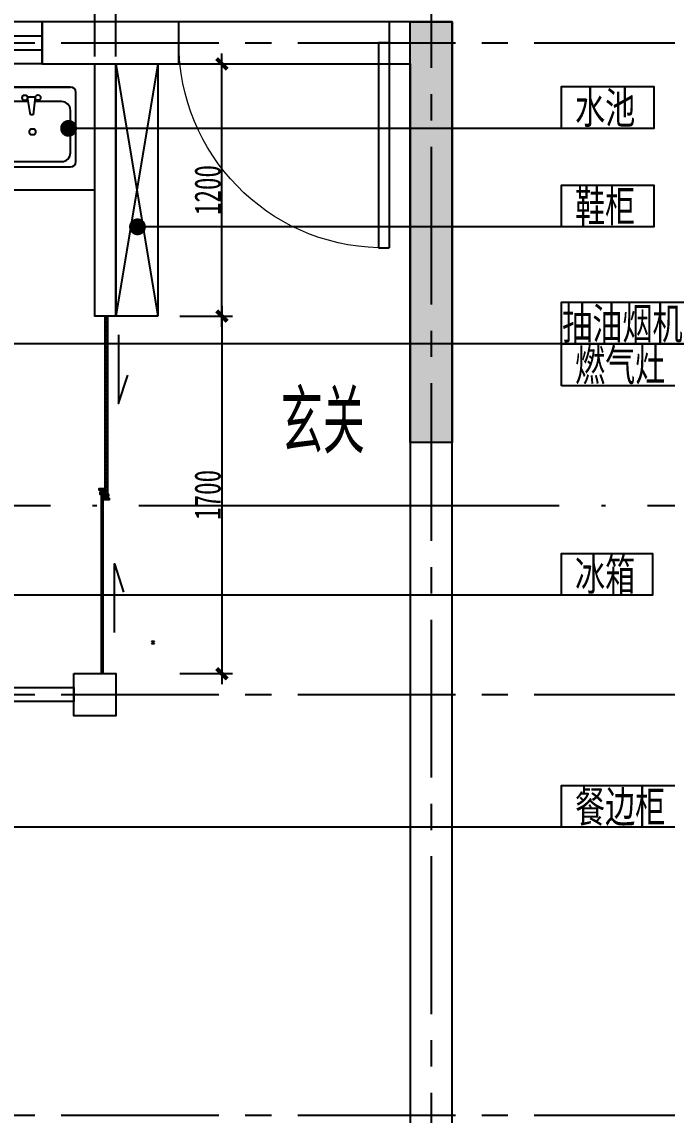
# Model space of a CAD drawing. Header units: millimetres. Extents: x -133666 to 880576, y -269375 to 86941.
# Drawn here: x 31328 to 34396, y -95375 to -90175 of the extents above; entities that cross this region are included whole.
import ezdxf

# ---------------------------------------------------------------- set-up
doc = ezdxf.new("R2010")
doc.units = ezdxf.units.MM
doc.header["$LTSCALE"] = 1000
for name, pattern in [('6#轴网(1-4)20181120$0$11 12 17 18 19 20 21 22-ZW$0$DOTE', [2.42, 2, -0.2, 0.02, -0.2]), ('CENTER', [50.8, 31.75, -6.35, 6.35, -6.35]), ('CENTER2', [1.125, 0.75, -0.125, 0.125, -0.125])]:
    doc.linetypes.add(name, pattern=pattern)
doc.layers.get('0').update_dxf_attribs({"linetype": 'CONTINUOUS'})
doc.layers.get('Defpoints').update_dxf_attribs({"color": 6, "linetype": 'CONTINUOUS'})
for name, color, linetype in [('6#轴网(1-4)20181120$0$11 12 17 18 19 20 21 22-ZW$0$AXIS_轴线_A', 8, '6#轴网(1-4)20181120$0$11 12 17 18 19 20 21 22-ZW$0$DOTE'), ('A-FUR', 8, 'CONTINUOUS'), ('A-Lvtry', 5, 'CONTINUOUS'), ('AXIS', 253, 'CENTER'), ('DIM', 3, 'CONTINUOUS'), ('P-Furniture(活动家具)', 134, 'CONTINUOUS'), ('PUB_HATCH', 8, 'CONTINUOUS'), ('PUB_TEXT', 7, 'CONTINUOUS'), ('WALL', 2, 'CONTINUOUS'), ('WINDOW', 4, 'CONTINUOUS'), ('剪力墙', 6, 'CONTINUOUS'), ('门', 9, 'CONTINUOUS')]:
    doc.layers.add(name, color=color, linetype=linetype)
doc.styles.add('DIM', font='', dxfattribs={"width": 0.7})
doc.styles.get("Standard").update_dxf_attribs({"font": 'tssdeng.shx', "bigfont": 'tssdchn.shx'})
doc.styles.add('ZZ', font='tssdeng.shx', dxfattribs={"width": 0.7, "bigfont": 'tssdchn.shx'})
doc.styles.add('黑体', font='simhei.ttf')
doc.styles.get('DIM').set_extended_font_data('SimSun')
doc.dimstyles.new('TSSD_100_100', dxfattribs={"dimtxt": 300, "dimasz": 100, "dimexe": 100, "dimexo": 250, "dimgap": 100, "dimtad": 1, "dimdec": 0, "dimzin": 0, "dimdsep": 46, "dimtxsty": 'ZZ', "dimblk": 'ARCHTICK', "dimcen": 0, "dimdle": 100, "dimclrd": 256, "dimclrt": 7, "dimadec": 0, "dimazin": 0, "dimtfac": 1, "dimtdec": 0, "dimtix": 1, "dimtmove": 2, "dimatfit": 3, "dimfxl": 0, "dimtolj": 1, "dimtzin": 0, "dimarcsym": 0})
doc.dimstyles.new('金螳螂1-50', dxfattribs={"dimscale": 50, "dimtxt": 2.5, "dimasz": 1, "dimexe": 1, "dimexo": 1, "dimgap": 0.1, "dimtad": 1, "dimdec": 0, "dimrnd": 5, "dimzin": 0, "dimdsep": 46, "dimtxsty": 'DIM', "dimblk": 'ARCHTICK', "dimcen": 2, "dimdle": 1, "dimclrd": 254, "dimclre": 254, "dimclrt": 30, "dimadec": 0, "dimazin": 0, "dimtfac": 1, "dimtdec": 0, "dimtix": 1, "dimtmove": 2, "dimatfit": 3, "dimldrblk": 'A', "dimfxl": 0, "dimtolj": 1, "dimtzin": 0, "dimarcsym": 0})

# ---------------------------------------------------------------- blocks, each defined once
blk = doc.blocks.new('A$C6BCA2219')
at = {"layer": 'P-Furniture(活动家具)'}
for p, q in [((-389.5, 380), (389.5, 380)), ((389.5, 380), (-389.5, 380)), ((-415.3, 354.8), (-415.3, 25.2)), ((-415.3, 25.2), (-415.3, 354.8)), ((414.7, 25.2), (414.7, 354.8)), ((-389.5, 0), (389.5, 0))]:
    blk.add_line(p, q, dxfattribs=at)
at = {"layer": 'P-Furniture(活动家具)', "color": 251}
for p, q in [((-223.7, 332.8), (-187.8, 333.3)), ((-210.5, 248.5), (-223.7, 332.8)), ((-187.8, 333.3), (-197.8, 248.5)), ((185.8, 332.8), (221.6, 333.3)), ((198.9, 248.5), (185.8, 332.8)), ((221.6, 333.3), (211.6, 248.5)), ((-389.5, 268.8), (-389.5, 67.2)), ((-220.2, 310.8), (-347.5, 310.8)), ((-61.9, 310.8), (-190.5, 310.8)), ((-19.9, 67.2), (-19.9, 268.8)), ((19.9, 268.8), (19.9, 67.2)), ((189.2, 310.8), (61.9, 310.8)), ((347.5, 310.8), (218.9, 310.8)), ((389.5, 67.2), (389.5, 268.8)), ((-197.8, 248.5), (-210.5, 248.5)), ((211.6, 248.5), (198.9, 248.5)), ((-347.5, 25.2), (-61.9, 25.2)), ((61.9, 25.2), (347.5, 25.2))]:
    blk.add_line(p, q, dxfattribs=at)
for centre, radius in [((-236.9, 329.1), 12.8), ((-174.7, 329.6), 12.8), ((172.6, 329.1), 12.8), ((234.8, 329.6), 12.8), ((-200.5, 166.9), 14.8), ((208.9, 166.9), 14.8)]:
    blk.add_circle(centre, radius, dxfattribs=at)
at = {"layer": 'P-Furniture(活动家具)'}
for centre, radius, start, end in [((-389.6, 354.3), 25.7, 89.8183, 178.9194), ((389.5, 354.8), 25.2, 0, 90), ((-389.6, 25.7), 25.7, 181.0806, 270.1817), ((389.5, 25.2), 25.2, 270, 0)]:
    blk.add_arc(centre, radius, start, end, dxfattribs=at)
at = {"layer": 'P-Furniture(活动家具)', "color": 251}
for centre, start, end in [((-347.5, 268.8), 90, 180), ((-61.9, 268.8), 0, 90), ((61.9, 268.8), 90, 180), ((347.5, 268.8), 0, 90), ((-347.5, 67.2), 180, 270), ((-61.9, 67.2), 270, 0), ((61.9, 67.2), 180, 270), ((347.5, 67.2), 270, 0)]:
    blk.add_arc(centre, 42, start, end, dxfattribs=at)
blk = doc.blocks.new('B20190222125856')
at = {"layer": '6#轴网(1-4)20181120$0$11 12 17 18 19 20 21 22-ZW$0$AXIS_轴线_A'}
blk.add_line((2989.5, 6700), (9118.2, 6700), dxfattribs=at)
at = {"layer": 'AXIS', "linetype": 'CENTER2'}
for p, q in [((6800, 11781), (6800, -2685.7)), ((-2834.7, 8900), (9118.1, 8900)), ((-2834.7, 5800), (9118.1, 5800)), ((-2834.7, 3800), (9118.1, 3800))]:
    blk.add_line(p, q, dxfattribs=at)
blk = doc.blocks.new('$DorLib2D$00000001')
for p, q in [((0.45, 0.975), (0.5, 0.975)), ((0.45, 0), (0.45, 0.975)), ((0.5, 0), (0.5, 0.975)), ((0.5, 0), (0.45, 0))]:
    blk.add_line(p, q)
at = {"lineweight": 13}
blk.add_arc((0.475, 0), 0.975, 91.4693, 180, dxfattribs=at)
blk = doc.blocks.new('$TCHSYS$WIN2D')
for p, q in [((-0.5, 0.5), (0.5, 0.5)), ((-0.5, 0.5), (-0.5, -0.5)), ((0.5, 0.5), (0.5, -0.5)), ((0.5, 0.1667), (-0.5, 0.1667)), ((0.5, -0.1667), (-0.5, -0.1667)), ((-0.5, -0.5), (0.5, -0.5))]:
    blk.add_line(p, q)
blk = doc.blocks.new('B20190310213323')
at = {"layer": 'PUB_HATCH'}
blk.add_hatch(color=256, dxfattribs=at).paths.add_polyline_path([(6800, 9000), (7000, 9000), (7000, 7000), (6800, 7000), (6800, 8800)])
at = {"layer": 'A-Lvtry', "ltscale": 3}
blk.add_lwpolyline([(5300, 8200), (4200.1, 8200), (4200.1, 6600), (4200.1, 6600)], dxfattribs=at)
at = {"layer": 'WALL'}
blk.add_line((5700, 8800), (6700, 8800), dxfattribs=at)
for points in [[(5700, 8800), (5700, 9000), (5050.1, 9000), (5050.1, 9000), (5050.1, 8800)], [(7000, 100), (7000, 9000), (6700, 9000), (6700, 8800), (6800, 8800), (6800, 200), (6100, 200), (6100, 0), (6800, 0), (6800, -1400), (6500, -1400), (6500, -1600), (7000, -1600)], [(5300, 8800), (5400, 8800), (5400, 7600), (5300, 7600)]]:
    blk.add_lwpolyline(points, close=True, dxfattribs=at)
at = {"layer": 'WALL', "elevation": 0}
blk.add_lwpolyline([(5200, 5900), (5400, 5900), (5400, 5700), (5200, 5700)], close=True, dxfattribs=at)
at = {"layer": 'WINDOW'}
blk.add_line((6700, 9000, 0), (5700, 9000, 0), dxfattribs=at)
blk.add_lwpolyline([(4250, 5833.3), (5200, 5833.3), (5200, 5766.7), (4250, 5766.7)], close=True, dxfattribs=at)
at = {"layer": '剪力墙', "elevation": 0}
blk.add_lwpolyline([(6800, 9000), (7000, 9000), (7000, 7000), (6800, 7000), (6800, 8800)], close=True, dxfattribs=at)
blk.add_lwpolyline([(6800, 8800), (6800, 8800)], dxfattribs=at)
at = {"layer": 'WINDOW', "rotation": 180}
for name, p, xscale, yscale, zscale in [('$TCHSYS$WIN2D', (4600.1, 8900), 900, 200, 900), ('$DorLib2D$00000001', (6200, 8900), -1000, 1000, -1000)]:
    blk.add_blockref(name, p, dxfattribs=dict(at, xscale=xscale, yscale=yscale, zscale=zscale))
blk = doc.blocks.new('_ArchTick')
at = {"color": 0, "linetype": 'ByBlock', "const_width": 0.4}
blk.add_lwpolyline([(-0.5, -0.5), (0.5, 0.5)], dxfattribs=at)
blk = doc.blocks.new('*D323')
at = {"layer": 'Defpoints', "color": 0, "transparency": 16777216}
for p in [(31974, -90374.8), (32278.9, -90374.8), (31974, -91574.8)]:
    blk.add_point(p, dxfattribs=at)
at = {"layer": 'DIM', "color": 254, "lineweight": -2, "transparency": 16777216}
for p, q in [((32078.9, -90374.8), (32328.9, -90374.8)), ((32278.9, -91624.8), (32278.9, -90324.8)), ((32078.9, -91574.8), (32328.9, -91574.8))]:
    blk.add_line(p, q, dxfattribs=at)
at = {"layer": 'DIM', "color": 254, "lineweight": -2, "transparency": 16777216, "xscale": 50, "yscale": 50, "zscale": 50}
for p, rotation in [((32278.9, -90374.8), 90), ((32278.9, -91574.8), 270)]:
    blk.add_blockref('_ArchTick', p, dxfattribs=dict(at, rotation=rotation))
at = {"layer": 'DIM', "color": 30, "transparency": 16777216, "insert": (32211.4, -90974.8), "char_height": 125, "attachment_point": 5, "rotation": 90, "style": 'DIM'}
blk.add_mtext('\\A1;1200', dxfattribs=at)
blk = doc.blocks.new('A')
for p, q in [((-1.44, 1.15), (-1.09, 1.44)), ((-1.44, 1.15), (-0.37, 0)), ((-1.09, 1.44), (0, 0)), ((-0.37, 0), (-2.13, 0)), ((-1.44, -1.15), (-0.37, 0)), ((-1.09, -1.44), (0, 0)), ((-1.44, -1.15), (-1.09, -1.44))]:
    blk.add_line(p, q)
for points in [[(-1.44, 1.15), (-1.09, 1.44), (-0.37, 0), (0, 0)], [(-1.44, -1.15), (-1.09, -1.44), (-0.37, 0), (0, 0)]]:
    blk.add_solid(points)
blk = doc.blocks.new('*D324')
at = {"layer": 'Defpoints', "color": 0, "transparency": 16777216}
for p in [(31774, -89985.4), (31674, -90590.2), (31774, -90590.2)]:
    blk.add_point(p, dxfattribs=at)
at = {"layer": 'DIM', "color": 0, "lineweight": -2, "transparency": 16777216}
for p, q in [((31674, -90340.2), (31674, -89885.4)), ((31774, -90340.2), (31774, -89885.4))]:
    blk.add_line(p, q, dxfattribs=at)
at = {"layer": 'DIM', "lineweight": -2, "transparency": 16777216}
for p, q in [((31674, -89985.4), (31574, -89985.4)), ((31674, -89985.4), (31774, -89985.4)), ((31774, -89985.4), (31874, -89985.4))]:
    blk.add_line(p, q, dxfattribs=at)
at = {"layer": 'DIM', "lineweight": -2, "transparency": 16777216, "xscale": 100, "yscale": 100, "zscale": 100}
blk.add_blockref('_ArchTick', (31674, -89985.4), dxfattribs=at)
at = {"layer": 'DIM', "lineweight": -2, "transparency": 16777216, "xscale": 100, "yscale": 100, "zscale": 100, "rotation": 180}
blk.add_blockref('_ArchTick', (31774, -89985.4), dxfattribs=at)
at = {"layer": 'DIM', "color": 7, "transparency": 16777216, "insert": (31724, -89735.4), "char_height": 300, "attachment_point": 5, "style": 'ZZ'}
blk.add_mtext('\\A1;100', dxfattribs=at)
blk = doc.blocks.new('*D325')
at = {"layer": 'Defpoints', "color": 0, "transparency": 16777216}
for p in [(31774, -91574.8), (31774, -93274.8), (32278.9, -93274.8)]:
    blk.add_point(p, dxfattribs=at)
at = {"layer": 'DIM', "color": 254, "lineweight": -2, "transparency": 16777216}
for p, q in [((32278.9, -91524.8), (32278.9, -93324.8)), ((32078.9, -91574.8), (32328.9, -91574.8)), ((32078.9, -93274.8), (32328.9, -93274.8))]:
    blk.add_line(p, q, dxfattribs=at)
at = {"layer": 'DIM', "color": 254, "lineweight": -2, "transparency": 16777216, "xscale": 50, "yscale": 50, "zscale": 50}
for p, rotation in [((32278.9, -91574.8), 90), ((32278.9, -93274.8), 270)]:
    blk.add_blockref('_ArchTick', p, dxfattribs=dict(at, rotation=rotation))
at = {"layer": 'DIM', "color": 30, "transparency": 16777216, "insert": (32211.4, -92424.8), "char_height": 125, "attachment_point": 5, "rotation": 90, "style": 'DIM'}
blk.add_mtext('\\A1;1700', dxfattribs=at)

msp = doc.modelspace()

# ---------------------------------------------------------------- hatches: boundary and pattern name
at = {"layer": '门'}
h = msp.add_hatch(dxfattribs=at)
h.set_pattern_fill('!PYH_GALSSC', color=250, scale=10, angle=450, style=0)
h.set_pattern_definition([(315, (31733.967, -91385.388), (9.9999, 9.9999), []), (45, (31733.967, -91385.388), (-9.9999, 9.9999), [])])
h.paths.add_polyline_path([(31726, -91572.8), (31732, -91572.8), (31734, -91574.8), (31734, -92425.7), (31732, -92427.7), (31726, -92427.7), (31724, -92425.7), (31724, -91574.8)])

# ---------------------------------------------------------------- linework, layer by layer
at = {"layer": 'A-FUR'}
for p, q in [((31774, -90374.8), (31974, -91574.8)), ((31974, -90374.8), (31774, -91574.8))]:
    msp.add_line(p, q, dxfattribs=at)
msp.add_lwpolyline([(31974, -91574.8), (31774, -91574.8), (31774, -90374.8), (31974, -90374.8)], close=True, dxfattribs=at)
at = {"layer": '门', "color": 250}
for p, q in [((31721.7, -92445.3), (31736.2, -92428.9)), ((31721.8, -92428.9), (31735.3, -92445.3)), ((31944.2, -93134.2), (31958.7, -93117.8)), ((31944.3, -93117.8), (31957.8, -93134.2))]:
    msp.add_line(p, q, dxfattribs=at)
at = {"layer": '门'}
msp.add_lwpolyline([(31726, -91572.8), (31732, -91572.8), (31734, -91574.8), (31734, -92425.7), (31732, -92427.7), (31726, -92427.7), (31724, -92425.7), (31724, -91574.8)], close=True, dxfattribs=at)
for points in [[(31787.4, -91664), (31787.4, -91990.7), (31831.3, -91855.6)], [(31744, -92446.5), (31714, -92446.5), (31714, -92441.5), (31721, -92441.5), (31721, -92431.5), (31718, -92431.5), (31718, -92421.5), (31723, -92421.5)], [(31714, -92446.5), (31744, -92446.5), (31744, -92441.5), (31737, -92441.5), (31737, -92431.5), (31740, -92431.5), (31740, -92421.5), (31735, -92421.5), (31735, -92427.7), (31723, -92427.7), (31723, -92422.7)], [(31742.8, -92445.3), (31715.2, -92445.3), (31715.2, -92442.7), (31722.2, -92442.7), (31722.2, -92430.3), (31719.2, -92430.3), (31719.2, -92422.7), (31721.8, -92422.7), (31721.8, -92428.9), (31736.2, -92428.9), (31736.2, -92422.7), (31738.8, -92422.7), (31738.8, -92430.3), (31735.8, -92430.3), (31735.8, -92442.7), (31742.8, -92442.7), (31742.8, -92445.3), (31715.2, -92445.3)], [(31723, -92422.7), (31723, -92421.5)]]:
    msp.add_lwpolyline(points, dxfattribs=at)

# ---------------------------------------------------------------- block references
at = {"layer": 'DIM'}
msp.add_blockref('B20190222125856', (26474, -99174.8), dxfattribs=at)
at = {"layer": 'P-Furniture(活动家具)', "color": 251}
msp.add_blockref('A$C6BCA2219', (31169.1, -90864.8), dxfattribs=at)

# ---------------------------------------------------------------- next in the draw order: block references
at = {"layer": 'WALL'}
msp.add_blockref('B20190310213323', (26374, -99174.8), dxfattribs=at)

# ---------------------------------------------------------------- next in the draw order: hatches: boundary and pattern name
at = {"layer": '门'}
h = msp.add_hatch(dxfattribs=at)
h.set_pattern_fill('!PYH_GALSSC', color=250, scale=10, angle=450, style=0)
h.set_pattern_definition([(45, (31713.967, -93357.203), (9.9999, -9.9999), []), (315, (31713.967, -93357.203), (-9.9999, -9.9999), [])])
h.paths.add_polyline_path([(31706, -93269.8), (31712, -93269.8), (31714, -93267.8), (31714, -92416.9), (31712, -92414.9), (31706, -92414.9), (31704, -92416.9), (31704, -93267.8)])

# ---------------------------------------------------------------- next in the draw order: linework, layer by layer
at = {"layer": 'PUB_TEXT'}
for p, q in [((33893.9, -90681.4), (31549.7, -90681.4)), ((33893.9, -91149.7), (31877.5, -91149.7)), ((33893.9, -91706.9), (30325.7, -91706.9)), ((33893.9, -92902), (30325.7, -92902)), ((33893.9, -94005.9), (29788.2, -94005.9))]:
    msp.add_line(p, q, dxfattribs=at)
for points in [[(33893.9, -90681.4), (33893.9, -90482.5), (34333.4, -90482.5), (34333.4, -90681.4)], [(33893.9, -91149.7), (33893.9, -90950.8), (34333.4, -90950.8), (34333.4, -91149.7)], [(33893.9, -91706.9), (33893.9, -91508), (34508.8, -91508), (34508.8, -91706.9)], [(33893.9, -91905.8), (33893.9, -91706.9), (34508.8, -91706.9), (34508.8, -91905.8)], [(33893.9, -92902), (33893.9, -92703.2), (34327.3, -92703.2), (34327.3, -92902)], [(33893.9, -94005.9), (33893.9, -93807), (34450.5, -93807), (34450.5, -94005.9)]]:
    msp.add_lwpolyline(points, close=True, dxfattribs=at)
at = {"layer": 'PUB_TEXT', "const_width": 40}
for points in [[(31549.7, -90701.4, -1), (31549.7, -90661.4, -1)], [(31877.5, -91169.7, -1), (31877.5, -91129.7, -1)]]:
    msp.add_lwpolyline(points, format="xyb", close=True, dxfattribs=at)
at = {"layer": '门', "color": 250}
for p, q in [((31701.7, -92397.3), (31716.2, -92413.7)), ((31701.8, -92413.7), (31715.3, -92397.3))]:
    msp.add_line(p, q, dxfattribs=at)
at = {"layer": '门'}
for points in [[(31724, -92396.1), (31694, -92396.1), (31694, -92401.1), (31701, -92401.1), (31701, -92411.1), (31698, -92411.1), (31698, -92421.1), (31703, -92421.1)], [(31694, -92396.1), (31724, -92396.1), (31724, -92401.1), (31717, -92401.1), (31717, -92411.1), (31720, -92411.1), (31720, -92421.1), (31715, -92421.1), (31715, -92414.9), (31703, -92414.9), (31703, -92419.9)], [(31722.8, -92397.3), (31695.2, -92397.3), (31695.2, -92399.9), (31702.2, -92399.9), (31702.2, -92412.3), (31699.2, -92412.3), (31699.2, -92419.9), (31701.8, -92419.9), (31701.8, -92413.7), (31716.2, -92413.7), (31716.2, -92419.9), (31718.8, -92419.9), (31718.8, -92412.3), (31715.8, -92412.3), (31715.8, -92399.9), (31722.8, -92399.9), (31722.8, -92397.3), (31695.2, -92397.3)], [(31703, -92419.9), (31703, -92421.1)], [(31767.4, -93078.6), (31767.4, -92751.9), (31811.3, -92886.9)]]:
    msp.add_lwpolyline(points, dxfattribs=at)
msp.add_lwpolyline([(31706, -93269.8), (31712, -93269.8), (31714, -93267.8), (31714, -92416.9), (31712, -92414.9), (31706, -92414.9), (31704, -92416.9), (31704, -93267.8)], close=True, dxfattribs=at)

# ---------------------------------------------------------------- next in the draw order: texts
at = {"layer": 'PUB_TEXT', "style": '黑体', "width": 0.7}
for s, p in [('水池', (33958.2, -90658.7)), ('鞋柜', (33958.2, -91127)), ('抽油烟机', (33897.1, -91684.2)), ('燃气灶', (33958.2, -91883)), ('冰箱', (33958.2, -92879.3)), ('餐边柜', (33958.2, -93983.2))]:
    msp.add_text(s, height=150, dxfattribs=at).set_placement(p)
at = {"layer": 'PUB_TEXT', "width": 0.7}
msp.add_text('玄关', height=300, dxfattribs=at).set_placement((32559.6, -92228.6))

# ---------------------------------------------------------------- next in the draw order: dimensions: what is measured, and where the dimension line sits
at = {"layer": 'DIM'}
dim = msp.add_linear_dim(base=(31774, -89985.4), p1=(31674, -90590.2), p2=(31774, -90590.2), dimstyle='TSSD_100_100', dxfattribs=at)
dim.commit()
dim.dimension.update_dxf_attribs({"geometry": '*D324', "text_midpoint": (31724, -89735.4)})
for base, p1, p2, picture, middle in [((32278.9, -90374.8), (31974, -91574.8), (31974, -90374.8), '*D323', (32211.4, -90974.8)), ((32278.9, -93274.8), (31774, -91574.8), (31774, -93274.8), '*D325', (32211.4, -92424.8))]:
    dim = msp.add_linear_dim(base=base, p1=p1, p2=p2, angle=90, dimstyle='金螳螂1-50', dxfattribs=at)
    dim.commit()
    dim.dimension.update_dxf_attribs({"geometry": picture, "text_midpoint": middle})

doc.saveas('drawing.dxf')
